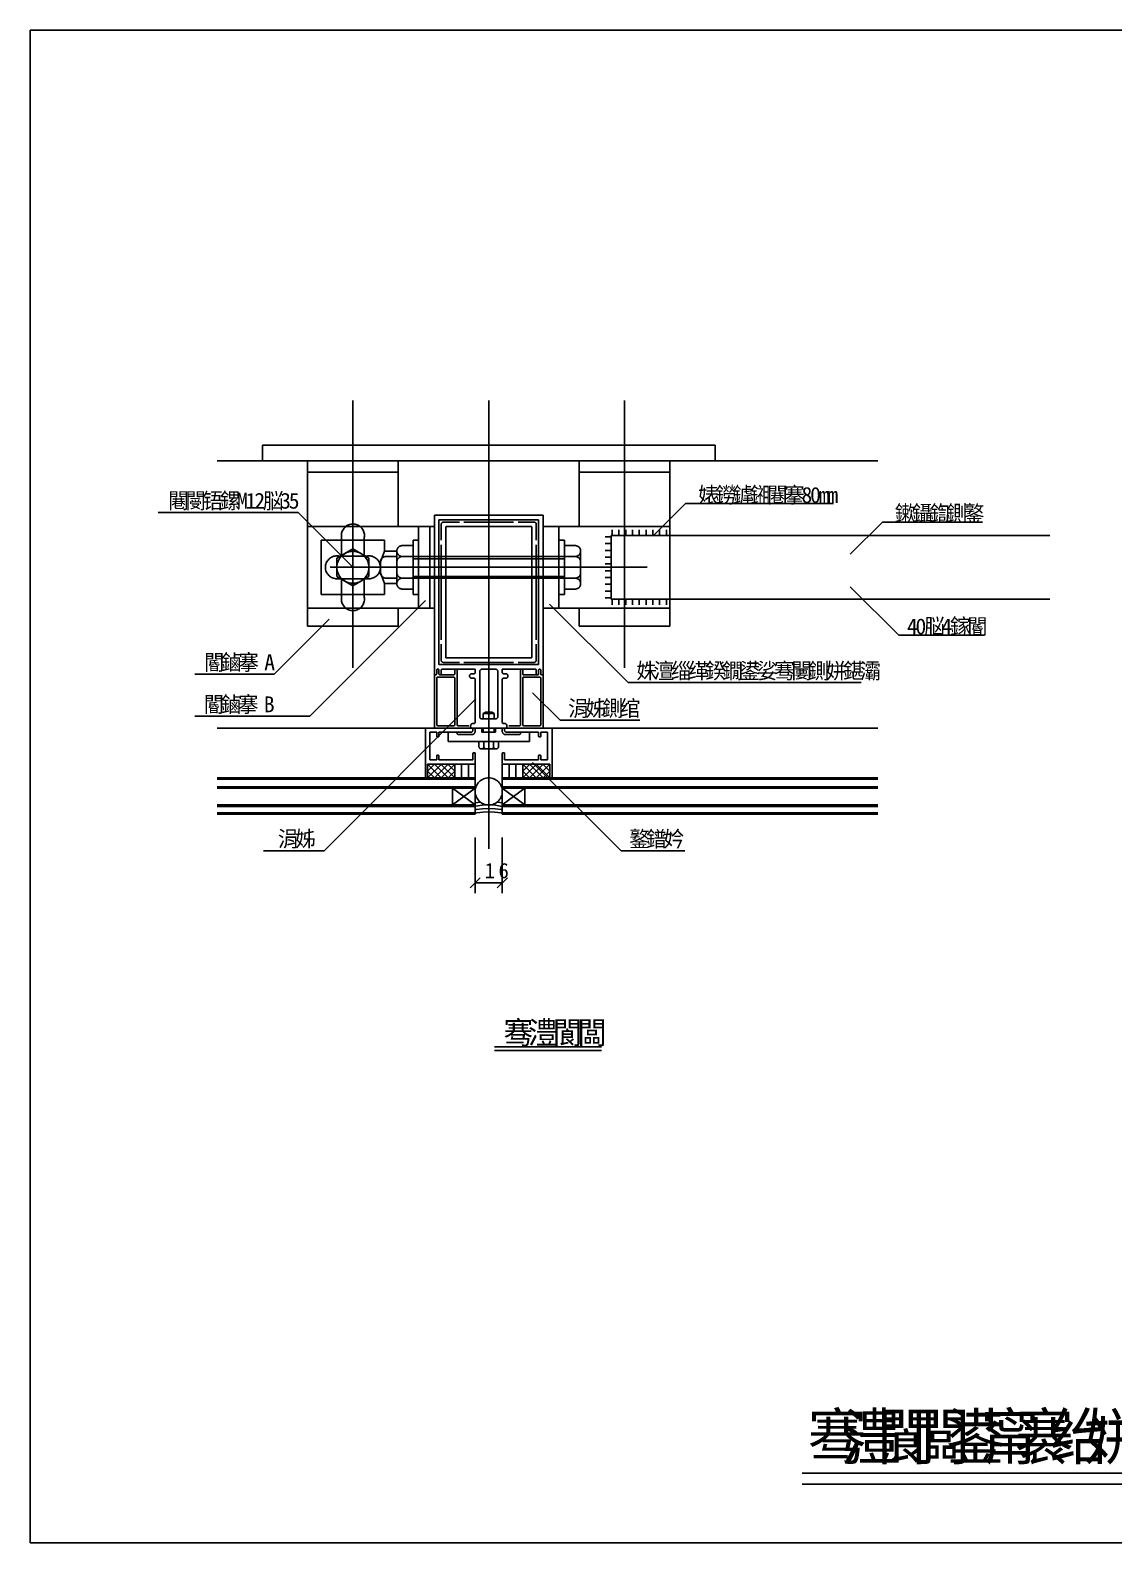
# Model space of a CAD drawing. Header units: metres. Extents: x 0 to 420, y 0 to 297.
# Drawn here: x 0 to 212.7, y 0 to 297 of the extents above; entities that cross this region are included whole.
import ezdxf

# ---------------------------------------------------------------- set-up
doc = ezdxf.new("R2010")
doc.units = ezdxf.units.M

msp = doc.modelspace()

# ---------------------------------------------------------------- linework, layer by layer
for p, q in [((420, 297), (0, 297)), ((0, 297), (0, 0)), ((63.35, 224.31), (63.35, 171.81)), ((90.02, 224.31), (90.02, 136.29)), ((116.68, 224.31), (116.68, 171.81)), ((45.57, 215.54), (134.46, 215.54)), ((45.57, 215.54), (45.57, 212.43)), ((134.46, 215.54), (134.46, 212.43)), ((36.68, 212.43), (166.4, 212.43)), ((45.57, 212.43), (133.81, 212.43)), ((54.46, 212.43), (54.46, 179.98)), ((72.24, 212.43), (72.24, 199.54)), ((107.79, 212.43), (107.79, 199.54)), ((125.57, 212.43), (125.57, 179.98)), ((54.46, 210.2), (72.24, 210.2)), ((107.79, 210.2), (125.57, 210.2)), ((25.08, 202.29), (52.59, 202.29)), ((63.35, 191.54), (52.59, 202.29)), ((122.38, 197.76), (128.67, 204.04)), ((128.67, 204.04), (157.69, 204.04)), ((54.46, 199.54), (79.35, 199.54)), ((76.24, 199.54), (76.24, 183.54)), ((78.46, 199.54), (78.46, 183.54)), ((79.35, 201.76), (79.35, 171.54)), ((79.35, 201.76), (100.68, 201.76)), ((80.24, 200.87), (80.24, 172.43)), ((80.24, 200.87), (99.79, 200.87)), ((80.68, 199.98), (80.68, 196.87)), ((81.13, 200.43), (84.24, 200.43)), ((81.57, 199.4), (81.57, 173.89)), ((81.7, 199.54), (98.33, 199.54)), ((85.13, 200.43), (94.9, 200.43)), ((95.79, 200.43), (98.9, 200.43)), ((98.46, 199.4), (98.46, 173.89)), ((99.35, 199.98), (99.35, 196.87)), ((99.79, 200.87), (99.79, 172.43)), ((100.68, 201.76), (100.68, 171.54)), ((100.68, 199.54), (125.57, 199.54)), ((103.79, 199.54), (103.79, 183.54)), ((161, 194.12), (167.29, 200.41)), ((167.29, 200.41), (186.95, 200.41)), ((57.13, 196.87), (57.13, 186.2)), ((57.13, 196.87), (69.57, 196.87)), ((61.13, 197.39), (61.13, 193.88)), ((65.57, 197.39), (65.57, 193.88)), ((69.57, 196.87), (69.57, 194.74)), ((75.17, 196.87), (75.17, 186.2)), ((75.17, 196.87), (76.24, 196.87)), ((104.86, 196.87), (103.79, 196.87)), ((104.86, 196.87), (104.86, 186.2)), ((112.9, 197.54), (114.02, 197.54)), ((112.9, 196.2), (114.02, 196.2)), ((114.02, 197.76), (200.18, 197.76)), ((114.02, 197.76), (114.02, 185.31)), ((114.24, 198.87), (114.24, 197.76)), ((115.57, 198.87), (115.57, 197.76)), ((116.9, 198.87), (116.9, 197.76)), ((118.24, 198.87), (118.24, 197.76)), ((119.57, 198.87), (119.57, 197.76)), ((120.9, 198.87), (120.9, 197.76)), ((122.24, 198.87), (122.24, 197.76)), ((123.57, 198.87), (123.57, 197.76)), ((124.9, 198.87), (124.9, 197.76)), ((63.35, 195.16), (60.21, 193.35)), ((60.21, 193.35), (60.21, 189.72)), ((60.62, 193.76), (63.35, 193.76)), ((66.49, 193.35), (63.35, 195.16)), ((66.08, 193.76), (63.35, 193.76)), ((66.49, 189.72), (66.49, 193.35)), ((69.57, 194.74), (68.77, 192.6)), ((71.97, 194.74), (69.57, 194.74)), ((69.84, 193.67), (71.97, 193.67)), ((71.97, 194.74), (71.97, 188.34)), ((73.04, 195.8), (75.17, 195.8)), ((73.04, 193.67), (75.17, 193.67)), ((75.17, 193.67), (104.86, 193.67)), ((75.17, 193.23), (104.86, 193.23)), ((80.68, 195.98), (80.68, 177.31)), ((99.35, 195.98), (99.35, 177.31)), ((106.99, 195.8), (104.86, 195.8)), ((106.99, 193.67), (104.86, 193.67)), ((108.06, 194.74), (108.06, 188.34)), ((112.9, 194.87), (114.02, 194.87)), ((112.9, 193.54), (114.02, 193.54)), ((58.9, 191.54), (121.13, 191.54)), ((68.77, 192.6), (68.77, 190.47)), ((68.77, 190.47), (69.57, 188.34)), ((71.97, 192.6), (71.97, 190.47)), ((108.06, 192.6), (108.06, 190.47)), ((112.9, 192.2), (114.02, 192.2)), ((112.9, 190.87), (114.02, 190.87)), ((60.21, 189.72), (63.35, 187.91)), ((60.21, 189.72), (60.21, 189.72)), ((60.62, 189.31), (63.35, 189.31)), ((61.13, 189.2), (61.13, 185.69)), ((63.35, 187.91), (66.49, 189.72)), ((66.08, 189.31), (63.35, 189.31)), ((65.57, 189.2), (65.57, 185.69)), ((71.97, 188.34), (69.57, 188.34)), ((69.57, 188.34), (69.57, 186.2)), ((69.84, 189.4), (71.97, 189.4)), ((73.04, 189.4), (75.17, 189.4)), ((73.04, 187.27), (75.17, 187.27)), ((75.17, 189.76), (104.86, 189.76)), ((75.17, 189.4), (104.86, 189.4)), ((106.99, 189.4), (104.86, 189.4)), ((106.99, 187.27), (104.86, 187.27)), ((112.9, 189.54), (114.02, 189.54)), ((112.9, 188.2), (114.02, 188.2)), ((161, 187.72), (170.52, 178.21)), ((77.58, 185.04), (54.86, 162.31)), ((57.13, 186.2), (69.57, 186.2)), ((75.17, 186.2), (76.24, 186.2)), ((101.97, 184.33), (117.41, 168.89)), ((104.86, 186.2), (103.79, 186.2)), ((112.9, 186.87), (114.02, 186.87)), ((112.9, 185.54), (114.02, 185.54)), ((114.02, 185.31), (200.18, 185.31)), ((114.24, 184.2), (114.24, 185.31)), ((115.57, 184.2), (115.57, 185.31)), ((116.9, 184.2), (116.9, 185.31)), ((118.24, 184.2), (118.24, 185.31)), ((119.57, 184.2), (119.57, 185.31)), ((120.9, 184.2), (120.9, 185.31)), ((122.24, 184.2), (122.24, 185.31)), ((123.57, 184.2), (123.57, 185.31)), ((124.9, 184.2), (124.9, 185.31)), ((58.66, 181.33), (47.9, 170.57)), ((54.46, 183.54), (79.35, 183.54)), ((72.24, 183.54), (72.24, 179.98)), ((100.68, 183.54), (125.57, 183.54)), ((107.79, 183.54), (107.79, 179.98)), ((54.46, 179.98), (72.24, 179.98)), ((107.79, 179.98), (125.57, 179.98)), ((170.52, 178.21), (186.95, 178.21)), ((80.68, 176.43), (80.68, 173.31)), ((99.35, 176.43), (99.35, 173.31)), ((80.24, 172.43), (99.79, 172.43)), ((81.13, 172.87), (84.24, 172.87)), ((81.7, 173.76), (98.33, 173.76)), ((85.13, 172.87), (94.9, 172.87)), ((95.79, 172.87), (98.9, 172.87)), ((32.31, 170.57), (47.9, 170.57)), ((79.35, 171.54), (79.35, 170.65)), ((79.35, 170.65), (79.35, 170.56)), ((79.35, 170.56), (79.35, 159.98)), ((79.57, 170.43), (79.48, 170.43)), ((79.79, 171.31), (79.79, 170.65)), ((79.79, 169.76), (79.79, 160.65)), ((80.02, 171.54), (80.02, 171.54)), ((83.13, 169.98), (80.02, 169.98)), ((80.24, 171.31), (80.24, 170.65)), ((80.46, 170.43), (80.46, 170.43)), ((80.55, 170.43), (80.46, 170.43)), ((83.13, 170.43), (80.55, 170.43)), ((80.68, 171.31), (80.68, 170.65)), ((80.9, 171.54), (87.35, 171.54)), ((83.35, 171.54), (83.35, 170.65)), ((83.35, 169.76), (83.35, 160.65)), ((83.79, 171.54), (83.79, 160.65)), ((86.68, 170.65), (87.13, 170.65)), ((86.68, 169.76), (87.13, 169.76)), ((87.35, 171.54), (87.35, 170.87)), ((87.35, 169.54), (87.35, 161.09)), ((88.24, 171.09), (88.24, 162.2)), ((88.68, 171.54), (91.35, 171.54)), ((91.79, 171.09), (91.79, 162.2)), ((92.68, 171.54), (92.68, 170.87)), ((92.68, 171.54), (99.13, 171.54)), ((92.68, 169.54), (92.68, 161.09)), ((92.9, 170.65), (93.35, 170.65)), ((92.9, 169.76), (93.35, 169.76)), ((96.24, 171.54), (96.24, 160.65)), ((96.68, 171.54), (96.68, 170.65)), ((96.68, 169.76), (96.68, 160.65)), ((96.9, 170.43), (99.48, 170.43)), ((96.9, 169.98), (100.02, 169.98)), ((99.35, 171.31), (99.35, 170.65)), ((99.48, 170.43), (99.57, 170.43)), ((99.57, 170.43), (99.57, 170.43)), ((99.79, 171.31), (99.79, 170.65)), ((100.24, 171.31), (100.24, 170.65)), ((100.24, 169.76), (100.24, 160.65)), ((100.46, 170.43), (100.55, 170.43)), ((100.68, 171.54), (100.68, 170.65)), ((100.68, 170.65), (100.68, 170.56)), ((100.68, 170.56), (100.68, 159.98)), ((98.62, 166.9), (104.01, 161.51)), ((117.41, 168.89), (163.11, 168.89)), ((87.51, 165.71), (57.68, 135.88)), ((32.31, 162.31), (54.86, 162.31)), ((83.13, 160.43), (80.02, 160.43)), ((86.1, 160.43), (84.02, 160.43)), ((86.46, 160.43), (86.46, 160.2)), ((86.91, 160.87), (87.13, 160.87)), ((88.68, 161.76), (91.35, 161.76)), ((88.95, 162.86), (88.95, 161.76)), ((88.95, 162.86), (91.08, 162.86)), ((88.95, 162.81), (91.08, 162.81)), ((89.39, 163.09), (90.64, 163.09)), ((91.08, 162.86), (91.08, 161.76)), ((92.9, 160.87), (93.13, 160.87)), ((93.57, 160.43), (93.57, 160.2)), ((93.93, 160.43), (96.02, 160.43)), ((96.9, 160.43), (100.02, 160.43)), ((104.01, 161.51), (119.68, 161.51)), ((166.4, 159.98), (36.68, 159.98)), ((77.57, 159.98), (77.57, 150.2)), ((78.46, 159.14), (78.46, 153.76)), ((79.79, 159.14), (78.46, 159.14)), ((79.79, 159.14), (79.79, 158.38)), ((80.1, 158.25), (79.93, 158.25)), ((86.46, 159.14), (80.24, 159.14)), ((80.24, 159.14), (80.24, 158.38)), ((82.02, 159.14), (82.02, 157.31)), ((86.9, 158.69), (84.02, 158.69)), ((86.9, 159.98), (86.9, 159.58)), ((87.35, 159.98), (87.35, 159.27)), ((88.68, 159.98), (88.68, 159.14)), ((91.35, 159.14), (88.68, 159.14)), ((88.95, 159.98), (88.95, 159.14)), ((91.08, 159.98), (91.08, 159.14)), ((91.35, 159.98), (91.35, 159.14)), ((92.68, 159.98), (92.68, 159.27)), ((93.13, 159.98), (93.13, 159.58)), ((93.13, 158.69), (96.02, 158.69)), ((99.79, 159.14), (93.57, 159.14)), ((98.02, 159.14), (98.02, 157.31)), ((99.79, 159.14), (99.79, 158.38)), ((100.1, 158.25), (99.93, 158.25)), ((101.57, 159.14), (100.24, 159.14)), ((100.24, 159.14), (100.24, 158.38)), ((101.57, 159.14), (101.57, 153.76)), ((102.46, 159.98), (102.46, 150.2)), ((79.79, 154.51), (79.79, 153.76)), ((80.1, 154.65), (79.93, 154.65)), ((80.24, 154.51), (80.24, 153.76)), ((98.02, 157.31), (82.02, 157.31)), ((86.9, 154.99), (86.9, 153.76)), ((87.22, 155.13), (87.04, 155.13)), ((87.35, 154.99), (87.35, 153.05)), ((88.1, 156.35), (88.1, 157.31)), ((91.46, 155.87), (88.58, 155.87)), ((89.06, 156.35), (89.06, 157.31)), ((90.5, 155.87), (89.54, 155.87)), ((90.98, 156.35), (90.98, 157.31)), ((91.94, 156.35), (91.94, 157.31)), ((92.68, 154.99), (92.68, 153.05)), ((92.99, 155.13), (92.82, 155.13)), ((93.13, 154.99), (93.13, 153.76)), ((99.79, 154.51), (99.79, 153.76)), ((100.1, 154.65), (99.93, 154.65)), ((100.24, 154.51), (100.24, 153.76)), ((87.22, 152.91), (78.02, 152.91)), ((78.02, 152.91), (78.02, 150.2)), ((78.02, 150.2), (80.73, 152.91)), ((78.02, 151.54), (79.39, 152.91)), ((80.68, 150.2), (78.02, 152.87)), ((79.35, 150.2), (78.02, 151.54)), ((79.79, 153.76), (78.46, 153.76)), ((79.35, 150.2), (82.02, 152.91)), ((82.02, 150.2), (79.35, 152.91)), ((86.9, 153.76), (80.24, 153.76)), ((83.35, 150.2), (80.64, 152.91)), ((80.68, 150.2), (83.35, 152.87)), ((83.35, 151.54), (81.97, 152.91)), ((82.02, 150.2), (83.35, 151.54)), ((83.35, 152.91), (83.35, 150.2)), ((84.68, 152.91), (84.68, 150.2)), ((86.02, 152.91), (86.02, 150.2)), ((87.35, 152.91), (87.35, 150.2)), ((92.68, 152.91), (92.68, 150.2)), ((102.02, 152.91), (92.82, 152.91)), ((99.79, 153.76), (93.13, 153.76)), ((94.02, 152.91), (94.02, 150.2)), ((95.35, 152.91), (95.35, 150.2)), ((96.68, 150.2), (99.39, 152.91)), ((96.68, 151.54), (98.06, 152.91)), ((96.68, 152.91), (96.68, 150.2)), ((99.35, 150.2), (96.68, 152.87)), ((98.02, 150.2), (96.68, 151.54)), ((98.02, 150.2), (100.68, 152.91)), ((100.68, 150.2), (98.02, 152.91)), ((98.62, 153.24), (115.98, 135.88)), ((102.02, 150.2), (99.3, 152.91)), ((99.35, 150.2), (102.02, 152.87)), ((101.57, 153.76), (100.24, 153.76)), ((102.02, 151.54), (100.64, 152.91)), ((100.68, 150.2), (102.02, 151.54)), ((102.02, 152.91), (102.02, 150.2)), ((87.35, 150.2), (36.68, 150.2)), ((87.35, 149.94), (36.68, 149.94)), ((87.35, 150.2), (87.35, 143.09)), ((166.4, 150.2), (92.68, 150.2)), ((92.68, 150.2), (92.68, 143.09)), ((166.4, 149.94), (92.68, 149.94)), ((87.35, 148.43), (36.68, 148.43)), ((87.35, 148.16), (36.68, 148.16)), ((82.9, 148.16), (87.35, 144.87)), ((87.35, 148.16), (82.9, 144.87)), ((82.9, 148.16), (82.9, 144.87)), ((166.4, 148.43), (92.68, 148.43)), ((166.4, 148.16), (92.68, 148.16)), ((92.68, 148.16), (97.13, 144.87)), ((97.13, 148.16), (92.68, 144.87)), ((97.13, 148.16), (97.13, 144.87)), ((87.35, 144.87), (36.68, 144.87)), ((87.35, 144.6), (36.68, 144.6)), ((87.35, 143.36), (36.68, 143.36)), ((87.35, 143.09), (36.68, 143.09)), ((166.4, 144.87), (92.68, 144.87)), ((166.4, 144.6), (92.68, 144.6)), ((166.4, 143.36), (92.68, 143.36)), ((166.4, 143.09), (92.68, 143.09)), ((87.35, 138.47), (87.35, 127.58)), ((92.68, 138.47), (92.68, 127.58)), ((57.68, 135.88), (45.81, 135.88)), ((115.98, 135.88), (128.52, 135.87)), ((88.35, 130.58), (86.35, 128.58)), ((87.35, 129.58), (92.68, 129.58)), ((91.68, 128.58), (93.68, 130.58)), ((91.14, 97.4), (112.12, 97.4)), ((91.14, 96.69), (112.12, 96.69)), ((151.52, 13.67), (305.59, 13.67)), ((151.52, 11.49), (305.59, 11.49)), ((0, 0), (420, 0))]:
    msp.add_line(p, q)
for points in [[(65.57, 197.39), (65.6, 197.57), (65.61, 197.8), (65.6, 198.02), (65.56, 198.24), (65.51, 198.45), (65.44, 198.66), (65.34, 198.86), (65.23, 199.05), (65.09, 199.23), (64.95, 199.39), (64.78, 199.54), (64.6, 199.67), (64.41, 199.79), (64.21, 199.88), (64, 199.96), (63.79, 200.01), (63.57, 200.04), (63.35, 200.06), (63.13, 200.04), (62.91, 200.01), (62.69, 199.96), (62.48, 199.88), (62.28, 199.79), (62.09, 199.67), (61.92, 199.54), (61.75, 199.39), (61.6, 199.23), (61.47, 199.05), (61.36, 198.86), (61.26, 198.66), (61.19, 198.45), (61.13, 198.24), (61.1, 198.02), (61.09, 197.8), (61.1, 197.57), (61.13, 197.39)], [(81.13, 200.43), (81.08, 200.42), (81.04, 200.42), (81, 200.41), (80.96, 200.39), (80.92, 200.37), (80.88, 200.35), (80.84, 200.33), (80.81, 200.3), (80.78, 200.26), (80.76, 200.23), (80.73, 200.19), (80.72, 200.15), (80.7, 200.11), (80.69, 200.07), (80.68, 200.03), (80.68, 199.98), (80.68, 199.98)], [(81.7, 199.54), (81.69, 199.54), (81.68, 199.53), (81.67, 199.53), (81.65, 199.53), (81.64, 199.52), (81.63, 199.51), (81.62, 199.51), (81.61, 199.5), (81.6, 199.49), (81.59, 199.48), (81.59, 199.47), (81.58, 199.45), (81.58, 199.44), (81.57, 199.43), (81.57, 199.42), (81.57, 199.4), (81.57, 199.4)], [(98.46, 199.4), (98.46, 199.42), (98.46, 199.43), (98.45, 199.44), (98.45, 199.45), (98.44, 199.47), (98.44, 199.48), (98.43, 199.49), (98.42, 199.5), (98.41, 199.51), (98.4, 199.51), (98.39, 199.52), (98.38, 199.53), (98.37, 199.53), (98.35, 199.53), (98.34, 199.54), (98.33, 199.54), (98.33, 199.54)], [(99.35, 199.98), (99.35, 200.03), (99.34, 200.07), (99.33, 200.11), (99.31, 200.15), (99.3, 200.19), (99.27, 200.23), (99.25, 200.26), (99.22, 200.3), (99.19, 200.33), (99.15, 200.35), (99.11, 200.37), (99.07, 200.39), (99.03, 200.41), (98.99, 200.42), (98.95, 200.42), (98.9, 200.43), (98.9, 200.43)], [(60.62, 193.76), (60.43, 193.79), (60.21, 193.8), (59.99, 193.79), (59.77, 193.75), (59.55, 193.7), (59.35, 193.62), (59.14, 193.53), (58.95, 193.42), (58.78, 193.28), (58.61, 193.13), (58.46, 192.97), (58.33, 192.79), (58.22, 192.6), (58.12, 192.4), (58.05, 192.19), (57.99, 191.98), (57.96, 191.76), (57.95, 191.54), (57.96, 191.32), (57.99, 191.1), (58.05, 190.88), (58.12, 190.67), (58.22, 190.47), (58.33, 190.28), (58.46, 190.1), (58.61, 189.94), (58.78, 189.79), (58.95, 189.66), (59.14, 189.54), (59.35, 189.45), (59.55, 189.38), (59.77, 189.32), (59.99, 189.29), (60.21, 189.28), (60.43, 189.29), (60.62, 189.31)], [(66.49, 191.54), (66.47, 191.84), (66.43, 192.15), (66.35, 192.45), (66.25, 192.74), (66.12, 193.02), (65.96, 193.28), (65.77, 193.53), (65.57, 193.76), (65.34, 193.96), (65.09, 194.15), (64.83, 194.31), (64.55, 194.44), (64.26, 194.54), (63.96, 194.62), (63.66, 194.66), (63.35, 194.68), (63.04, 194.66), (62.74, 194.62), (62.44, 194.54), (62.15, 194.44), (61.87, 194.31), (61.6, 194.15), (61.36, 193.96), (61.13, 193.76), (60.92, 193.53), (60.74, 193.28), (60.58, 193.02), (60.45, 192.74), (60.34, 192.45), (60.27, 192.15), (60.22, 191.84), (60.21, 191.54), (60.22, 191.23), (60.27, 190.92), (60.34, 190.63), (60.45, 190.34), (60.58, 190.06), (60.74, 189.79), (60.92, 189.55), (61.13, 189.32), (61.36, 189.11), (61.6, 188.93), (61.87, 188.77), (62.15, 188.64), (62.44, 188.53), (62.74, 188.46), (63.04, 188.41), (63.35, 188.4), (63.66, 188.41), (63.96, 188.46), (64.26, 188.53), (64.55, 188.64), (64.83, 188.77), (65.09, 188.93), (65.34, 189.11), (65.57, 189.32), (65.77, 189.55), (65.96, 189.79), (66.12, 190.06), (66.25, 190.34), (66.35, 190.63), (66.43, 190.92), (66.47, 191.23), (66.49, 191.54)], [(66.08, 189.31), (66.27, 189.29), (66.49, 189.28), (66.71, 189.29), (66.93, 189.32), (67.14, 189.38), (67.35, 189.45), (67.55, 189.54), (67.74, 189.66), (67.92, 189.79), (68.08, 189.94), (68.23, 190.1), (68.37, 190.28), (68.48, 190.47), (68.57, 190.67), (68.65, 190.88), (68.7, 191.1), (68.74, 191.32), (68.75, 191.54), (68.74, 191.76), (68.7, 191.98), (68.65, 192.19), (68.57, 192.4), (68.48, 192.6), (68.37, 192.79), (68.23, 192.97), (68.08, 193.13), (67.92, 193.28), (67.74, 193.42), (67.55, 193.53), (67.35, 193.62), (67.14, 193.7), (66.93, 193.75), (66.71, 193.79), (66.49, 193.8), (66.27, 193.79), (66.08, 193.76)], [(69.84, 193.67), (69.73, 193.67), (69.63, 193.65), (69.53, 193.62), (69.43, 193.59), (69.33, 193.54), (69.24, 193.49), (69.16, 193.43), (69.08, 193.36), (69.01, 193.28), (68.95, 193.2), (68.9, 193.11), (68.85, 193.01), (68.82, 192.91), (68.79, 192.81), (68.78, 192.71), (68.77, 192.6), (68.77, 192.6)], [(73.04, 195.8), (72.93, 195.8), (72.83, 195.78), (72.73, 195.76), (72.63, 195.72), (72.53, 195.68), (72.44, 195.62), (72.36, 195.56), (72.28, 195.49), (72.21, 195.41), (72.15, 195.33), (72.1, 195.24), (72.05, 195.15), (72.02, 195.05), (71.99, 194.95), (71.98, 194.84), (71.97, 194.74), (71.98, 194.63), (71.99, 194.53), (72.02, 194.43), (72.05, 194.33), (72.1, 194.23), (72.15, 194.14), (72.21, 194.06), (72.28, 193.98), (72.36, 193.91), (72.44, 193.85), (72.53, 193.8), (72.63, 193.75), (72.73, 193.72), (72.83, 193.69), (72.93, 193.68), (73.04, 193.67)], [(73.04, 193.67), (72.93, 193.67), (72.83, 193.65), (72.73, 193.62), (72.63, 193.59), (72.53, 193.54), (72.44, 193.49), (72.36, 193.43), (72.28, 193.36), (72.21, 193.28), (72.15, 193.2), (72.1, 193.11), (72.05, 193.01), (72.02, 192.91), (71.99, 192.81), (71.98, 192.71), (71.97, 192.6), (71.97, 192.6)], [(106.99, 193.67), (107.1, 193.68), (107.2, 193.69), (107.3, 193.72), (107.4, 193.75), (107.5, 193.8), (107.59, 193.85), (107.67, 193.91), (107.75, 193.98), (107.82, 194.06), (107.88, 194.14), (107.93, 194.23), (107.98, 194.33), (108.01, 194.43), (108.04, 194.53), (108.05, 194.63), (108.06, 194.74), (108.05, 194.84), (108.04, 194.95), (108.01, 195.05), (107.98, 195.15), (107.93, 195.24), (107.88, 195.33), (107.82, 195.41), (107.75, 195.49), (107.67, 195.56), (107.59, 195.62), (107.5, 195.68), (107.4, 195.72), (107.3, 195.76), (107.2, 195.78), (107.1, 195.8), (106.99, 195.8), (106.99, 195.8)], [(108.06, 192.6), (108.05, 192.71), (108.04, 192.81), (108.01, 192.91), (107.98, 193.01), (107.93, 193.11), (107.88, 193.2), (107.82, 193.28), (107.75, 193.36), (107.67, 193.43), (107.59, 193.49), (107.5, 193.54), (107.4, 193.59), (107.3, 193.62), (107.2, 193.65), (107.1, 193.67), (106.99, 193.67), (106.99, 193.67)], [(68.77, 190.47), (68.78, 190.37), (68.79, 190.26), (68.82, 190.16), (68.85, 190.06), (68.9, 189.97), (68.95, 189.88), (69.01, 189.79), (69.08, 189.72), (69.16, 189.65), (69.24, 189.58), (69.33, 189.53), (69.43, 189.48), (69.53, 189.45), (69.63, 189.42), (69.73, 189.41), (69.84, 189.4)], [(71.97, 190.47), (71.98, 190.37), (71.99, 190.26), (72.02, 190.16), (72.05, 190.06), (72.1, 189.97), (72.15, 189.88), (72.21, 189.79), (72.28, 189.72), (72.36, 189.65), (72.44, 189.58), (72.53, 189.53), (72.63, 189.48), (72.73, 189.45), (72.83, 189.42), (72.93, 189.41), (73.04, 189.4)], [(106.99, 189.4), (107.1, 189.41), (107.2, 189.42), (107.3, 189.45), (107.4, 189.48), (107.5, 189.53), (107.59, 189.58), (107.67, 189.65), (107.75, 189.72), (107.82, 189.79), (107.88, 189.88), (107.93, 189.97), (107.98, 190.06), (108.01, 190.16), (108.04, 190.26), (108.05, 190.37), (108.06, 190.47)], [(73.04, 189.4), (72.93, 189.4), (72.83, 189.38), (72.73, 189.36), (72.63, 189.32), (72.53, 189.28), (72.44, 189.22), (72.36, 189.16), (72.28, 189.09), (72.21, 189.01), (72.15, 188.93), (72.1, 188.84), (72.05, 188.75), (72.02, 188.65), (71.99, 188.55), (71.98, 188.44), (71.97, 188.34), (71.98, 188.23), (71.99, 188.13), (72.02, 188.03), (72.05, 187.93), (72.1, 187.83), (72.15, 187.74), (72.21, 187.66), (72.28, 187.58), (72.36, 187.51), (72.44, 187.45), (72.53, 187.4), (72.63, 187.35), (72.73, 187.32), (72.83, 187.29), (72.93, 187.28), (73.04, 187.27)], [(106.99, 187.27), (107.1, 187.28), (107.2, 187.29), (107.3, 187.32), (107.4, 187.35), (107.5, 187.4), (107.59, 187.45), (107.67, 187.51), (107.75, 187.58), (107.82, 187.66), (107.88, 187.74), (107.93, 187.83), (107.98, 187.93), (108.01, 188.03), (108.04, 188.13), (108.05, 188.23), (108.06, 188.34), (108.05, 188.44), (108.04, 188.55), (108.01, 188.65), (107.98, 188.75), (107.93, 188.84), (107.88, 188.93), (107.82, 189.01), (107.75, 189.09), (107.67, 189.16), (107.59, 189.22), (107.5, 189.28), (107.4, 189.32), (107.3, 189.36), (107.2, 189.38), (107.1, 189.4), (106.99, 189.4), (106.99, 189.4)], [(61.13, 185.69), (61.1, 185.5), (61.09, 185.28), (61.1, 185.06), (61.13, 184.84), (61.19, 184.62), (61.26, 184.41), (61.36, 184.21), (61.47, 184.02), (61.6, 183.84), (61.75, 183.68), (61.92, 183.53), (62.09, 183.4), (62.28, 183.29), (62.48, 183.19), (62.69, 183.12), (62.91, 183.06), (63.13, 183.03), (63.35, 183.02), (63.57, 183.03), (63.79, 183.06), (64, 183.12), (64.21, 183.19), (64.41, 183.29), (64.6, 183.4), (64.78, 183.53), (64.95, 183.68), (65.09, 183.84), (65.23, 184.02), (65.34, 184.21), (65.44, 184.41), (65.51, 184.62), (65.56, 184.84), (65.6, 185.06), (65.61, 185.28), (65.6, 185.5), (65.57, 185.69)], [(80.68, 173.31), (80.68, 173.27), (80.69, 173.23), (80.7, 173.19), (80.72, 173.14), (80.73, 173.11), (80.76, 173.07), (80.78, 173.03), (80.81, 173), (80.84, 172.97), (80.88, 172.95), (80.92, 172.92), (80.96, 172.9), (81, 172.89), (81.04, 172.88), (81.08, 172.87), (81.13, 172.87)], [(81.57, 173.89), (81.57, 173.88), (81.57, 173.87), (81.58, 173.85), (81.58, 173.84), (81.59, 173.83), (81.59, 173.82), (81.6, 173.81), (81.61, 173.8), (81.62, 173.79), (81.63, 173.78), (81.64, 173.78), (81.65, 173.77), (81.67, 173.76), (81.68, 173.76), (81.69, 173.76), (81.7, 173.76)], [(98.33, 173.76), (98.34, 173.76), (98.35, 173.76), (98.37, 173.76), (98.38, 173.77), (98.39, 173.78), (98.4, 173.78), (98.41, 173.79), (98.42, 173.8), (98.43, 173.81), (98.44, 173.82), (98.44, 173.83), (98.45, 173.84), (98.45, 173.85), (98.46, 173.87), (98.46, 173.88), (98.46, 173.89)], [(98.9, 172.87), (98.95, 172.87), (98.99, 172.88), (99.03, 172.89), (99.07, 172.9), (99.11, 172.92), (99.15, 172.95), (99.19, 172.97), (99.22, 173), (99.25, 173.03), (99.27, 173.07), (99.3, 173.11), (99.31, 173.14), (99.33, 173.19), (99.34, 173.23), (99.35, 173.27), (99.35, 173.31)], [(79.35, 170.56), (79.35, 170.55), (79.35, 170.53), (79.35, 170.52), (79.36, 170.51), (79.36, 170.5), (79.37, 170.49), (79.38, 170.47), (79.39, 170.46), (79.4, 170.46), (79.41, 170.45), (79.42, 170.44), (79.43, 170.44), (79.44, 170.43), (79.46, 170.43), (79.47, 170.43), (79.48, 170.43)], [(79.57, 170.43), (79.59, 170.43), (79.61, 170.43), (79.64, 170.44), (79.66, 170.44), (79.68, 170.45), (79.69, 170.46), (79.71, 170.48), (79.73, 170.49), (79.74, 170.51), (79.76, 170.52), (79.77, 170.54), (79.78, 170.56), (79.78, 170.58), (79.79, 170.6), (79.79, 170.63), (79.79, 170.65)], [(80.02, 171.54), (79.99, 171.54), (79.97, 171.53), (79.95, 171.53), (79.93, 171.52), (79.91, 171.51), (79.89, 171.5), (79.87, 171.49), (79.86, 171.47), (79.84, 171.46), (79.83, 171.44), (79.82, 171.42), (79.81, 171.4), (79.8, 171.38), (79.8, 171.36), (79.79, 171.34), (79.79, 171.31), (79.79, 171.31)], [(80.02, 169.98), (79.99, 169.98), (79.97, 169.98), (79.95, 169.97), (79.93, 169.96), (79.91, 169.96), (79.89, 169.94), (79.87, 169.93), (79.86, 169.92), (79.84, 169.9), (79.83, 169.88), (79.82, 169.86), (79.81, 169.84), (79.8, 169.82), (79.8, 169.8), (79.79, 169.78), (79.79, 169.76), (79.79, 169.76)], [(80.24, 171.31), (80.24, 171.34), (80.23, 171.36), (80.23, 171.38), (80.22, 171.4), (80.21, 171.42), (80.2, 171.44), (80.19, 171.46), (80.17, 171.47), (80.16, 171.49), (80.14, 171.5), (80.12, 171.51), (80.1, 171.52), (80.08, 171.53), (80.06, 171.53), (80.04, 171.54), (80.02, 171.54), (80.02, 171.54)], [(80.24, 170.65), (80.24, 170.63), (80.24, 170.6), (80.25, 170.58), (80.25, 170.56), (80.26, 170.54), (80.27, 170.52), (80.29, 170.51), (80.3, 170.49), (80.32, 170.48), (80.34, 170.46), (80.35, 170.45), (80.37, 170.44), (80.4, 170.44), (80.42, 170.43), (80.44, 170.43), (80.46, 170.43)], [(80.46, 170.43), (80.48, 170.43), (80.5, 170.43), (80.52, 170.44), (80.54, 170.44), (80.56, 170.45), (80.58, 170.46), (80.6, 170.48), (80.62, 170.49), (80.63, 170.51), (80.64, 170.52), (80.66, 170.54), (80.66, 170.56), (80.67, 170.58), (80.68, 170.6), (80.68, 170.63), (80.68, 170.65)], [(80.9, 171.54), (80.88, 171.54), (80.86, 171.53), (80.84, 171.53), (80.82, 171.52), (80.8, 171.51), (80.78, 171.5), (80.76, 171.49), (80.75, 171.47), (80.73, 171.46), (80.72, 171.44), (80.71, 171.42), (80.7, 171.4), (80.69, 171.38), (80.69, 171.36), (80.68, 171.34), (80.68, 171.31), (80.68, 171.31)], [(83.13, 170.43), (83.15, 170.43), (83.17, 170.43), (83.19, 170.44), (83.21, 170.44), (83.23, 170.45), (83.25, 170.46), (83.27, 170.48), (83.28, 170.49), (83.3, 170.51), (83.31, 170.52), (83.32, 170.54), (83.33, 170.56), (83.34, 170.58), (83.34, 170.6), (83.35, 170.63), (83.35, 170.65)], [(83.35, 169.76), (83.35, 169.78), (83.34, 169.8), (83.34, 169.82), (83.33, 169.84), (83.32, 169.86), (83.31, 169.88), (83.3, 169.9), (83.28, 169.92), (83.27, 169.93), (83.25, 169.94), (83.23, 169.96), (83.21, 169.96), (83.19, 169.97), (83.17, 169.98), (83.15, 169.98), (83.13, 169.98), (83.13, 169.98)], [(86.68, 170.65), (86.64, 170.65), (86.6, 170.64), (86.55, 170.63), (86.51, 170.61), (86.47, 170.6), (86.43, 170.57), (86.4, 170.55), (86.37, 170.52), (86.34, 170.49), (86.31, 170.45), (86.29, 170.41), (86.27, 170.37), (86.26, 170.33), (86.25, 170.29), (86.24, 170.25), (86.24, 170.2), (86.24, 170.2)], [(86.24, 170.2), (86.24, 170.16), (86.25, 170.12), (86.26, 170.07), (86.27, 170.03), (86.29, 169.99), (86.31, 169.96), (86.34, 169.92), (86.37, 169.89), (86.4, 169.86), (86.43, 169.83), (86.47, 169.81), (86.51, 169.79), (86.55, 169.78), (86.6, 169.77), (86.64, 169.76), (86.68, 169.76)], [(87.13, 170.65), (87.15, 170.65), (87.17, 170.65), (87.19, 170.66), (87.21, 170.67), (87.23, 170.67), (87.25, 170.69), (87.27, 170.7), (87.28, 170.71), (87.3, 170.73), (87.31, 170.75), (87.32, 170.77), (87.33, 170.79), (87.34, 170.81), (87.34, 170.83), (87.35, 170.85), (87.35, 170.87)], [(87.35, 169.54), (87.35, 169.56), (87.34, 169.58), (87.34, 169.6), (87.33, 169.62), (87.32, 169.64), (87.31, 169.66), (87.3, 169.68), (87.28, 169.69), (87.27, 169.71), (87.25, 169.72), (87.23, 169.73), (87.21, 169.74), (87.19, 169.75), (87.17, 169.76), (87.15, 169.76), (87.13, 169.76), (87.13, 169.76)], [(88.68, 171.54), (88.64, 171.53), (88.6, 171.53), (88.55, 171.52), (88.51, 171.5), (88.47, 171.48), (88.43, 171.46), (88.4, 171.44), (88.37, 171.41), (88.34, 171.37), (88.31, 171.34), (88.29, 171.3), (88.27, 171.26), (88.26, 171.22), (88.25, 171.18), (88.24, 171.14), (88.24, 171.09), (88.24, 171.09)], [(91.79, 171.09), (91.79, 171.14), (91.78, 171.18), (91.77, 171.22), (91.76, 171.26), (91.74, 171.3), (91.72, 171.34), (91.69, 171.37), (91.66, 171.41), (91.63, 171.44), (91.6, 171.46), (91.56, 171.48), (91.52, 171.5), (91.48, 171.52), (91.44, 171.53), (91.39, 171.53), (91.35, 171.54), (91.35, 171.54)], [(92.68, 170.87), (92.68, 170.85), (92.69, 170.83), (92.69, 170.81), (92.7, 170.79), (92.71, 170.77), (92.72, 170.75), (92.73, 170.73), (92.75, 170.71), (92.76, 170.7), (92.78, 170.69), (92.8, 170.67), (92.82, 170.67), (92.84, 170.66), (92.86, 170.65), (92.88, 170.65), (92.9, 170.65)], [(92.9, 169.76), (92.88, 169.76), (92.86, 169.76), (92.84, 169.75), (92.82, 169.74), (92.8, 169.73), (92.78, 169.72), (92.76, 169.71), (92.75, 169.69), (92.73, 169.68), (92.72, 169.66), (92.71, 169.64), (92.7, 169.62), (92.69, 169.6), (92.69, 169.58), (92.68, 169.56), (92.68, 169.54), (92.68, 169.54)], [(93.79, 170.2), (93.79, 170.25), (93.78, 170.29), (93.77, 170.33), (93.76, 170.37), (93.74, 170.41), (93.72, 170.45), (93.69, 170.49), (93.66, 170.52), (93.63, 170.55), (93.6, 170.57), (93.56, 170.6), (93.52, 170.61), (93.48, 170.63), (93.44, 170.64), (93.39, 170.65), (93.35, 170.65), (93.35, 170.65)], [(93.35, 169.76), (93.39, 169.76), (93.44, 169.77), (93.48, 169.78), (93.52, 169.79), (93.56, 169.81), (93.6, 169.83), (93.63, 169.86), (93.66, 169.89), (93.69, 169.92), (93.72, 169.96), (93.74, 169.99), (93.76, 170.03), (93.77, 170.07), (93.78, 170.12), (93.79, 170.16), (93.79, 170.2)], [(96.68, 170.65), (96.68, 170.63), (96.69, 170.6), (96.69, 170.58), (96.7, 170.56), (96.71, 170.54), (96.72, 170.52), (96.73, 170.51), (96.75, 170.49), (96.76, 170.48), (96.78, 170.46), (96.8, 170.45), (96.82, 170.44), (96.84, 170.44), (96.86, 170.43), (96.88, 170.43), (96.9, 170.43)], [(96.9, 169.98), (96.88, 169.98), (96.86, 169.98), (96.84, 169.97), (96.82, 169.96), (96.8, 169.96), (96.78, 169.94), (96.76, 169.93), (96.75, 169.92), (96.73, 169.9), (96.72, 169.88), (96.71, 169.86), (96.7, 169.84), (96.69, 169.82), (96.69, 169.8), (96.68, 169.78), (96.68, 169.76), (96.68, 169.76)], [(99.35, 171.31), (99.35, 171.34), (99.34, 171.36), (99.34, 171.38), (99.33, 171.4), (99.32, 171.42), (99.31, 171.44), (99.3, 171.46), (99.28, 171.47), (99.27, 171.49), (99.25, 171.5), (99.23, 171.51), (99.21, 171.52), (99.19, 171.53), (99.17, 171.53), (99.15, 171.54), (99.13, 171.54), (99.13, 171.54)], [(99.35, 170.65), (99.35, 170.63), (99.35, 170.6), (99.36, 170.58), (99.37, 170.56), (99.37, 170.54), (99.39, 170.52), (99.4, 170.51), (99.41, 170.49), (99.43, 170.48), (99.45, 170.46), (99.47, 170.45), (99.49, 170.44), (99.51, 170.44), (99.53, 170.43), (99.55, 170.43), (99.57, 170.43)], [(99.57, 170.43), (99.59, 170.43), (99.61, 170.43), (99.64, 170.44), (99.66, 170.44), (99.68, 170.45), (99.69, 170.46), (99.71, 170.48), (99.73, 170.49), (99.74, 170.51), (99.76, 170.52), (99.77, 170.54), (99.78, 170.56), (99.78, 170.58), (99.79, 170.6), (99.79, 170.63), (99.79, 170.65)], [(100.02, 171.54), (99.99, 171.54), (99.97, 171.53), (99.95, 171.53), (99.93, 171.52), (99.91, 171.51), (99.89, 171.5), (99.87, 171.49), (99.86, 171.47), (99.84, 171.46), (99.83, 171.44), (99.82, 171.42), (99.81, 171.4), (99.8, 171.38), (99.8, 171.36), (99.79, 171.34), (99.79, 171.31), (99.79, 171.31)], [(100.24, 171.31), (100.24, 171.34), (100.23, 171.36), (100.23, 171.38), (100.22, 171.4), (100.21, 171.42), (100.2, 171.44), (100.19, 171.46), (100.17, 171.47), (100.16, 171.49), (100.14, 171.5), (100.12, 171.51), (100.1, 171.52), (100.08, 171.53), (100.06, 171.53), (100.04, 171.54), (100.02, 171.54), (100.02, 171.54)], [(100.24, 169.76), (100.24, 169.78), (100.23, 169.8), (100.23, 169.82), (100.22, 169.84), (100.21, 169.86), (100.2, 169.88), (100.19, 169.9), (100.17, 169.92), (100.16, 169.93), (100.14, 169.94), (100.12, 169.96), (100.1, 169.96), (100.08, 169.97), (100.06, 169.98), (100.04, 169.98), (100.02, 169.98), (100.02, 169.98)], [(100.24, 170.65), (100.24, 170.63), (100.24, 170.6), (100.25, 170.58), (100.25, 170.56), (100.26, 170.54), (100.27, 170.52), (100.29, 170.51), (100.3, 170.49), (100.32, 170.48), (100.34, 170.46), (100.35, 170.45), (100.37, 170.44), (100.4, 170.44), (100.42, 170.43), (100.44, 170.43), (100.46, 170.43)], [(100.55, 170.43), (100.56, 170.43), (100.57, 170.43), (100.59, 170.43), (100.6, 170.44), (100.61, 170.44), (100.62, 170.45), (100.63, 170.46), (100.64, 170.46), (100.65, 170.47), (100.66, 170.49), (100.67, 170.5), (100.67, 170.51), (100.68, 170.52), (100.68, 170.53), (100.68, 170.55), (100.68, 170.56)], [(79.79, 160.65), (79.79, 160.63), (79.8, 160.6), (79.8, 160.58), (79.81, 160.56), (79.82, 160.54), (79.83, 160.52), (79.84, 160.51), (79.86, 160.49), (79.87, 160.48), (79.89, 160.46), (79.91, 160.45), (79.93, 160.44), (79.95, 160.44), (79.97, 160.43), (79.99, 160.43), (80.02, 160.43)], [(83.13, 160.43), (83.15, 160.43), (83.17, 160.43), (83.19, 160.44), (83.21, 160.44), (83.23, 160.45), (83.25, 160.46), (83.27, 160.48), (83.28, 160.49), (83.3, 160.51), (83.31, 160.52), (83.32, 160.54), (83.33, 160.56), (83.34, 160.58), (83.34, 160.6), (83.35, 160.63), (83.35, 160.65)], [(83.79, 160.65), (83.79, 160.63), (83.8, 160.6), (83.8, 160.58), (83.81, 160.56), (83.82, 160.54), (83.83, 160.52), (83.84, 160.51), (83.86, 160.49), (83.87, 160.48), (83.89, 160.46), (83.91, 160.45), (83.93, 160.44), (83.95, 160.44), (83.97, 160.43), (83.99, 160.43), (84.02, 160.43)], [(86.91, 160.87), (86.86, 160.87), (86.82, 160.86), (86.78, 160.85), (86.73, 160.84), (86.7, 160.82), (86.66, 160.8), (86.62, 160.77), (86.59, 160.74), (86.56, 160.71), (86.54, 160.67), (86.51, 160.64), (86.49, 160.6), (86.48, 160.56), (86.47, 160.51), (86.46, 160.47), (86.46, 160.43)], [(87.13, 160.87), (87.15, 160.87), (87.17, 160.87), (87.19, 160.88), (87.21, 160.89), (87.23, 160.9), (87.25, 160.91), (87.27, 160.92), (87.28, 160.94), (87.3, 160.95), (87.31, 160.97), (87.32, 160.99), (87.33, 161.01), (87.34, 161.03), (87.34, 161.05), (87.35, 161.07), (87.35, 161.09)], [(88.24, 162.2), (88.24, 162.16), (88.25, 162.12), (88.26, 162.07), (88.27, 162.03), (88.29, 161.99), (88.31, 161.96), (88.34, 161.92), (88.37, 161.89), (88.4, 161.86), (88.43, 161.83), (88.47, 161.81), (88.51, 161.79), (88.55, 161.78), (88.6, 161.77), (88.64, 161.76), (88.68, 161.76)], [(89.39, 163.09), (89.16, 162.98), (88.95, 162.86), (88.95, 162.86)], [(91.08, 162.86), (90.87, 162.98), (90.65, 163.09), (90.64, 163.09)], [(91.35, 161.76), (91.39, 161.76), (91.44, 161.77), (91.48, 161.78), (91.52, 161.79), (91.56, 161.81), (91.6, 161.83), (91.63, 161.86), (91.66, 161.89), (91.69, 161.92), (91.72, 161.96), (91.74, 161.99), (91.76, 162.03), (91.77, 162.07), (91.78, 162.12), (91.79, 162.16), (91.79, 162.2)], [(92.68, 161.09), (92.68, 161.07), (92.69, 161.05), (92.69, 161.03), (92.7, 161.01), (92.71, 160.99), (92.72, 160.97), (92.73, 160.95), (92.75, 160.94), (92.76, 160.92), (92.78, 160.91), (92.8, 160.9), (92.82, 160.89), (92.84, 160.88), (92.86, 160.87), (92.88, 160.87), (92.9, 160.87)], [(93.57, 160.43), (93.57, 160.47), (93.56, 160.51), (93.55, 160.55), (93.54, 160.6), (93.52, 160.64), (93.5, 160.67), (93.47, 160.71), (93.44, 160.74), (93.41, 160.77), (93.37, 160.8), (93.34, 160.82), (93.3, 160.84), (93.26, 160.85), (93.21, 160.86), (93.17, 160.87), (93.13, 160.87), (93.13, 160.87)], [(96.02, 160.43), (96.04, 160.43), (96.06, 160.43), (96.08, 160.44), (96.1, 160.44), (96.12, 160.45), (96.14, 160.46), (96.16, 160.48), (96.17, 160.49), (96.19, 160.51), (96.2, 160.52), (96.21, 160.54), (96.22, 160.56), (96.23, 160.58), (96.23, 160.6), (96.24, 160.63), (96.24, 160.65)], [(96.68, 160.65), (96.68, 160.63), (96.69, 160.6), (96.69, 160.58), (96.7, 160.56), (96.71, 160.54), (96.72, 160.52), (96.73, 160.51), (96.75, 160.49), (96.76, 160.48), (96.78, 160.46), (96.8, 160.45), (96.82, 160.44), (96.84, 160.44), (96.86, 160.43), (96.88, 160.43), (96.9, 160.43)], [(100.02, 160.43), (100.04, 160.43), (100.06, 160.43), (100.08, 160.44), (100.1, 160.44), (100.12, 160.45), (100.14, 160.46), (100.16, 160.48), (100.17, 160.49), (100.19, 160.51), (100.2, 160.52), (100.21, 160.54), (100.22, 160.56), (100.23, 160.58), (100.23, 160.6), (100.24, 160.63), (100.24, 160.65)], [(79.79, 158.38), (79.79, 158.37), (79.8, 158.36), (79.8, 158.34), (79.8, 158.33), (79.81, 158.32), (79.82, 158.31), (79.82, 158.3), (79.83, 158.29), (79.84, 158.28), (79.85, 158.27), (79.86, 158.26), (79.88, 158.26), (79.89, 158.25), (79.9, 158.25), (79.91, 158.25), (79.93, 158.25)], [(80.1, 158.25), (80.12, 158.25), (80.13, 158.25), (80.14, 158.25), (80.16, 158.26), (80.17, 158.26), (80.18, 158.27), (80.19, 158.28), (80.2, 158.29), (80.21, 158.3), (80.21, 158.31), (80.22, 158.32), (80.23, 158.33), (80.23, 158.34), (80.23, 158.36), (80.24, 158.37), (80.24, 158.38)], [(83.79, 159.14), (83.79, 159.12), (83.78, 159.08), (83.77, 159.05), (83.77, 159.02), (83.77, 158.98), (83.78, 158.95), (83.79, 158.92), (83.8, 158.89), (83.81, 158.86), (83.83, 158.83), (83.85, 158.8), (83.87, 158.78), (83.9, 158.76), (83.92, 158.74), (83.95, 158.72), (83.98, 158.7), (84.01, 158.69), (84.02, 158.69)], [(86.46, 160.2), (86.46, 160.18), (86.46, 160.16), (86.47, 160.14), (86.48, 160.12), (86.49, 160.1), (86.5, 160.08), (86.51, 160.06), (86.52, 160.05), (86.54, 160.03), (86.56, 160.02), (86.58, 160.01), (86.6, 160), (86.62, 159.99), (86.64, 159.99), (86.66, 159.98), (86.68, 159.98)], [(86.46, 159.14), (86.5, 159.14), (86.55, 159.15), (86.59, 159.16), (86.63, 159.17), (86.67, 159.19), (86.71, 159.21), (86.74, 159.24), (86.77, 159.27), (86.8, 159.3), (86.83, 159.33), (86.85, 159.37), (86.87, 159.41), (86.88, 159.45), (86.9, 159.49), (86.9, 159.54), (86.9, 159.58)], [(86.9, 158.69), (86.94, 158.71), (87.01, 158.75), (87.07, 158.8), (87.13, 158.85), (87.18, 158.91), (87.23, 158.97), (87.27, 159.04), (87.3, 159.11), (87.33, 159.18), (87.35, 159.25), (87.35, 159.27)], [(92.68, 159.27), (92.68, 159.25), (92.7, 159.18), (92.73, 159.11), (92.76, 159.04), (92.8, 158.97), (92.85, 158.91), (92.9, 158.85), (92.96, 158.8), (93.02, 158.75), (93.09, 158.71), (93.13, 158.69)], [(93.13, 159.58), (93.13, 159.54), (93.13, 159.49), (93.15, 159.45), (93.16, 159.41), (93.18, 159.37), (93.2, 159.33), (93.23, 159.3), (93.26, 159.27), (93.29, 159.24), (93.32, 159.21), (93.36, 159.19), (93.4, 159.17), (93.44, 159.16), (93.48, 159.15), (93.53, 159.14), (93.57, 159.14)], [(93.35, 159.98), (93.37, 159.98), (93.39, 159.99), (93.41, 159.99), (93.43, 160), (93.45, 160.01), (93.47, 160.02), (93.49, 160.03), (93.51, 160.05), (93.52, 160.06), (93.53, 160.08), (93.54, 160.1), (93.55, 160.12), (93.56, 160.14), (93.57, 160.16), (93.57, 160.18), (93.57, 160.2)], [(96.02, 158.69), (96.05, 158.7), (96.08, 158.72), (96.11, 158.74), (96.13, 158.76), (96.16, 158.78), (96.18, 158.8), (96.2, 158.83), (96.22, 158.86), (96.23, 158.89), (96.24, 158.92), (96.25, 158.95), (96.26, 158.98), (96.26, 159.02), (96.26, 159.05), (96.25, 159.08), (96.24, 159.12), (96.24, 159.14)], [(99.79, 158.38), (99.79, 158.37), (99.8, 158.36), (99.8, 158.34), (99.8, 158.33), (99.81, 158.32), (99.82, 158.31), (99.82, 158.3), (99.83, 158.29), (99.84, 158.28), (99.85, 158.27), (99.86, 158.26), (99.88, 158.26), (99.89, 158.25), (99.9, 158.25), (99.91, 158.25), (99.93, 158.25)], [(100.1, 158.25), (100.12, 158.25), (100.13, 158.25), (100.14, 158.25), (100.16, 158.26), (100.17, 158.26), (100.18, 158.27), (100.19, 158.28), (100.2, 158.29), (100.21, 158.3), (100.21, 158.31), (100.22, 158.32), (100.23, 158.33), (100.23, 158.34), (100.23, 158.36), (100.24, 158.37), (100.24, 158.38)], [(79.93, 154.65), (79.91, 154.65), (79.9, 154.65), (79.89, 154.64), (79.88, 154.64), (79.86, 154.63), (79.85, 154.63), (79.84, 154.62), (79.83, 154.61), (79.82, 154.6), (79.82, 154.59), (79.81, 154.58), (79.8, 154.57), (79.8, 154.55), (79.8, 154.54), (79.79, 154.53), (79.79, 154.51), (79.79, 154.51)], [(80.24, 154.51), (80.24, 154.53), (80.23, 154.54), (80.23, 154.55), (80.23, 154.57), (80.22, 154.58), (80.21, 154.59), (80.21, 154.6), (80.2, 154.61), (80.19, 154.62), (80.18, 154.63), (80.17, 154.63), (80.16, 154.64), (80.14, 154.64), (80.13, 154.65), (80.12, 154.65), (80.1, 154.65), (80.1, 154.65)], [(87.04, 155.13), (87.02, 155.13), (87.01, 155.12), (87, 155.12), (86.99, 155.12), (86.97, 155.11), (86.96, 155.1), (86.95, 155.1), (86.94, 155.09), (86.93, 155.08), (86.93, 155.07), (86.92, 155.06), (86.91, 155.04), (86.91, 155.03), (86.91, 155.02), (86.9, 155.01), (86.9, 154.99), (86.9, 154.99)], [(87.35, 154.99), (87.35, 155.01), (87.35, 155.02), (87.34, 155.03), (87.34, 155.04), (87.33, 155.06), (87.33, 155.07), (87.32, 155.08), (87.31, 155.09), (87.3, 155.1), (87.29, 155.1), (87.28, 155.11), (87.27, 155.12), (87.25, 155.12), (87.24, 155.12), (87.23, 155.13), (87.22, 155.13), (87.22, 155.13)], [(88.1, 156.35), (88.1, 156.31), (88.1, 156.26), (88.12, 156.22), (88.13, 156.17), (88.15, 156.13), (88.18, 156.09), (88.2, 156.05), (88.24, 156.02), (88.27, 155.98), (88.31, 155.96), (88.35, 155.93), (88.39, 155.91), (88.44, 155.9), (88.48, 155.88), (88.53, 155.88), (88.58, 155.87), (88.62, 155.88), (88.67, 155.88), (88.71, 155.9), (88.76, 155.91), (88.8, 155.93), (88.84, 155.96), (88.88, 155.98), (88.91, 156.02), (88.95, 156.05), (88.97, 156.09), (89, 156.13), (89.02, 156.17), (89.03, 156.22), (89.05, 156.26), (89.05, 156.31), (89.06, 156.35)], [(89.06, 156.35), (89.06, 156.31), (89.06, 156.26), (89.08, 156.22), (89.09, 156.17), (89.11, 156.13), (89.14, 156.09), (89.16, 156.05), (89.2, 156.02), (89.23, 155.98), (89.27, 155.96), (89.31, 155.93), (89.35, 155.91), (89.4, 155.9), (89.44, 155.88), (89.49, 155.88), (89.54, 155.87)], [(90.5, 155.87), (90.54, 155.88), (90.59, 155.88), (90.63, 155.9), (90.68, 155.91), (90.72, 155.93), (90.76, 155.96), (90.8, 155.98), (90.83, 156.02), (90.87, 156.05), (90.89, 156.09), (90.92, 156.13), (90.94, 156.17), (90.95, 156.22), (90.97, 156.26), (90.97, 156.31), (90.98, 156.35)], [(90.98, 156.35), (90.98, 156.31), (90.98, 156.26), (91, 156.22), (91.01, 156.17), (91.03, 156.13), (91.06, 156.09), (91.08, 156.05), (91.12, 156.02), (91.15, 155.98), (91.19, 155.96), (91.23, 155.93), (91.27, 155.91), (91.32, 155.9), (91.36, 155.88), (91.41, 155.88), (91.46, 155.87), (91.5, 155.88), (91.55, 155.88), (91.59, 155.9), (91.64, 155.91), (91.68, 155.93), (91.72, 155.96), (91.76, 155.98), (91.79, 156.02), (91.83, 156.05), (91.85, 156.09), (91.88, 156.13), (91.9, 156.17), (91.91, 156.22), (91.93, 156.26), (91.93, 156.31), (91.94, 156.35)], [(92.82, 155.13), (92.8, 155.13), (92.79, 155.12), (92.78, 155.12), (92.76, 155.12), (92.75, 155.11), (92.74, 155.1), (92.73, 155.1), (92.72, 155.09), (92.71, 155.08), (92.7, 155.07), (92.7, 155.06), (92.69, 155.04), (92.69, 155.03), (92.68, 155.02), (92.68, 155.01), (92.68, 154.99), (92.68, 154.99)], [(93.13, 154.99), (93.13, 155.01), (93.12, 155.02), (93.12, 155.03), (93.12, 155.04), (93.11, 155.06), (93.1, 155.07), (93.1, 155.08), (93.09, 155.09), (93.08, 155.1), (93.07, 155.1), (93.06, 155.11), (93.04, 155.12), (93.03, 155.12), (93.02, 155.12), (93.01, 155.13), (92.99, 155.13), (92.99, 155.13)], [(99.93, 154.65), (99.91, 154.65), (99.9, 154.65), (99.89, 154.64), (99.88, 154.64), (99.86, 154.63), (99.85, 154.63), (99.84, 154.62), (99.83, 154.61), (99.82, 154.6), (99.82, 154.59), (99.81, 154.58), (99.8, 154.57), (99.8, 154.55), (99.8, 154.54), (99.79, 154.53), (99.79, 154.51), (99.79, 154.51)], [(100.24, 154.51), (100.24, 154.53), (100.23, 154.54), (100.23, 154.55), (100.23, 154.57), (100.22, 154.58), (100.21, 154.59), (100.21, 154.6), (100.2, 154.61), (100.19, 154.62), (100.18, 154.63), (100.17, 154.63), (100.16, 154.64), (100.14, 154.64), (100.13, 154.65), (100.12, 154.65), (100.1, 154.65), (100.1, 154.65)], [(87.22, 152.91), (87.23, 152.92), (87.24, 152.92), (87.25, 152.92), (87.27, 152.92), (87.28, 152.93), (87.29, 152.94), (87.3, 152.95), (87.31, 152.95), (87.32, 152.96), (87.33, 152.97), (87.33, 152.99), (87.34, 153), (87.34, 153.01), (87.35, 153.02), (87.35, 153.04), (87.35, 153.05)], [(92.68, 153.05), (92.68, 153.04), (92.68, 153.02), (92.69, 153.01), (92.69, 153), (92.7, 152.99), (92.7, 152.97), (92.71, 152.96), (92.72, 152.95), (92.73, 152.95), (92.74, 152.94), (92.75, 152.93), (92.76, 152.92), (92.78, 152.92), (92.79, 152.92), (92.8, 152.92), (92.82, 152.91)], [(92.68, 147.54), (92.67, 147.8), (92.63, 148.06), (92.57, 148.31), (92.48, 148.56), (92.37, 148.79), (92.23, 149.02), (92.08, 149.23), (91.9, 149.42), (91.71, 149.6), (91.5, 149.75), (91.27, 149.89), (91.04, 150), (90.79, 150.09), (90.54, 150.15), (90.28, 150.19), (90.02, 150.2), (89.75, 150.19), (89.49, 150.15), (89.24, 150.09), (88.99, 150), (88.76, 149.89), (88.53, 149.75), (88.32, 149.6), (88.13, 149.42), (87.95, 149.23), (87.8, 149.02), (87.66, 148.79), (87.55, 148.56), (87.46, 148.31), (87.4, 148.06), (87.36, 147.8), (87.35, 147.54), (87.36, 147.28), (87.4, 147.02), (87.46, 146.76), (87.55, 146.52), (87.66, 146.28), (87.8, 146.06), (87.95, 145.85), (88.13, 145.65), (88.32, 145.48), (88.53, 145.32), (88.76, 145.19), (88.99, 145.07), (89.24, 144.99), (89.49, 144.92), (89.75, 144.88), (90.02, 144.87), (90.28, 144.88), (90.54, 144.92), (90.79, 144.99), (91.04, 145.07), (91.27, 145.19), (91.5, 145.32), (91.71, 145.48), (91.9, 145.65), (92.08, 145.85), (92.23, 146.06), (92.37, 146.28), (92.48, 146.52), (92.57, 146.76), (92.63, 147.02), (92.67, 147.28), (92.68, 147.54)], [(88.37, 145.44), (87.35, 145.28)], [(92.68, 144.6), (91.34, 144.81), (90.02, 144.87), (88.7, 144.81), (87.39, 144.61), (87.35, 144.6)], [(92.68, 143.92), (92.51, 143.96), (91.27, 144.14), (90.02, 144.2), (88.76, 144.14), (87.52, 143.96), (87.35, 143.92)], [(92.68, 143.24), (92.38, 143.3), (91.2, 143.48), (90.02, 143.54), (88.83, 143.48), (87.65, 143.3), (87.35, 143.24)], [(92.68, 145.28), (91.66, 145.44)]]:
    msp.add_lwpolyline(points)

# ---------------------------------------------------------------- texts
for s, height, p in [('闀', 3.11, (27.08, 203.06)), ('閿', 3.11, (30.46, 203.06)), ('铻', 3.11, (33.84, 203.06)), ('鏍', 3.11, (37.22, 203.06)), ('M', 3.11, (40.6, 203.06)), ('1', 3.11, (42.3, 203.06)), ('2', 3.11, (43.99, 203.06)), ('脳', 3.11, (45.68, 203.06)), ('3', 3.11, (49.06, 203.06)), ('5', 3.11, (50.75, 203.06)), ('婊', 3.11, (131.13, 204.2)), ('鐒', 3.11, (134.51, 204.2)), ('鎼', 3.11, (137.89, 204.2)), ('鎺', 3.11, (141.28, 204.2)), ('闀', 3.11, (144.66, 204.2)), ('搴', 3.11, (148.04, 204.2)), ('8', 3.11, (151.42, 204.2)), ('0', 3.11, (153.11, 204.2)), ('m', 3.11, (154.8, 204.2)), ('m', 3.11, (156.49, 204.2)), ('鏉', 3.11, (169.75, 200.58)), ('鑷', 3.11, (173.13, 200.58)), ('鍧', 3.11, (176.51, 200.58)), ('鍘', 3.11, (179.89, 200.58)), ('鐜', 3.11, (183.28, 200.58)), ('4', 3.11, (172.11, 178.39)), ('0', 3.11, (173.8, 178.39)), ('脳', 3.11, (175.49, 178.39)), ('4', 3.11, (178.87, 178.39)), ('鎵', 3.11, (180.56, 178.39)), ('閽', 3.11, (183.94, 178.39)), ('閽', 3.11, (34.1, 171.34)), ('鏀', 3.11, (37.48, 171.34)), ('搴', 3.11, (40.86, 171.34)), ('A', 3.11, (45.94, 171.34)), ('姝', 3.11, (119, 169.66)), ('澶', 3.11, (122.38, 169.66)), ('缁', 3.11, (125.76, 169.66)), ('缂', 3.11, (129.14, 169.66)), ('鍨', 3.11, (132.52, 169.66)), ('鐗', 3.11, (135.9, 169.66)), ('鍙', 3.11, (139.29, 169.66)), ('娑', 3.11, (142.67, 169.66)), ('骞', 3.11, (146.05, 169.66)), ('闄', 3.11, (149.43, 169.66)), ('鍘', 3.11, (152.81, 169.66)), ('姘', 3.11, (156.19, 169.66)), ('鍖', 3.11, (159.58, 169.66)), ('灞', 3.11, (162.96, 169.66)), ('閽', 3.11, (34.03, 163.08)), ('鏀', 3.11, (37.41, 163.08)), ('搴', 3.11, (40.79, 163.08)), ('B', 3.11, (45.86, 163.08)), ('涓', 3.11, (105.6, 162.3)), ('姊', 3.11, (108.98, 162.3)), ('鍘', 3.11, (112.36, 162.3)), ('绾', 3.11, (115.74, 162.3)), ('涓', 3.11, (48.6, 136.67)), ('姊', 3.11, (51.98, 136.67)), ('鐜', 3.11, (117.57, 136.65)), ('鐠', 3.11, (120.95, 136.65)), ('妗', 3.11, (124.33, 136.65)), ('1', 3, (89.2, 130.49)), ('6', 3, (91.92, 130.49)), ('骞', 4.44, (92.92, 97.95)), ('澧', 4.44, (97.75, 97.95)), ('閬', 4.44, (102.58, 97.95)), ('闆', 4.44, (107.41, 97.95)), ('骞', 8.91, (152.63, 16.38)), ('澧', 8.91, (159.41, 16.38)), ('閬', 8.91, (166.19, 16.38)), ('闆', 8.91, (172.98, 16.38)), ('鍙', 8.91, (179.76, 16.38)), ('甯', 8.91, (186.54, 16.38)), ('褰', 8.91, (193.32, 16.38)), ('绐', 8.91, (200.11, 16.38)), ('姘', 8.91, (206.89, 16.38))]:
    msp.add_text(s, height=height).set_placement(p)

doc.saveas('drawing.dxf')
